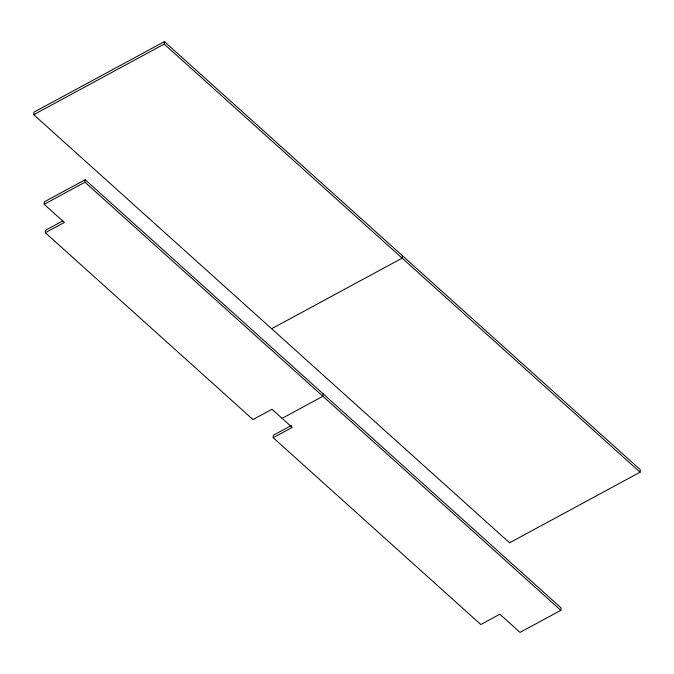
<?xml version="1.0" encoding="UTF-8"?>
<svg xmlns="http://www.w3.org/2000/svg" width="674" height="674" viewBox="0 0 674 674"><rect width="100%" height="100%" fill="white"/><g stroke="black" fill="none" stroke-linecap="round" stroke-linejoin="round"><path stroke-width="1.01" d="M33.7 114.69L33.911 112.187L164.422 41.603L640.3 469.719L640.089 472.213L509.578 542.806L33.7 114.69L164.203 44.096L164.422 41.603M273.181 437.721L292.213 427.426L272.01 409.253L252.977 419.548L45.335 232.749L64.367 222.454L44.172 204.281L44.383 201.787L85.168 179.722L561.046 607.847L560.835 610.341L520.05 632.397L499.847 614.225L480.815 624.52L273.181 437.721L273.391 435.227L291.513 425.42M45.335 232.749L45.554 230.255L62.775 220.937M560.835 610.341L84.949 182.224L85.168 179.722M323.107 393.784L322.888 396.278L282.111 418.343M402.361 255.657L402.151 258.159L271.639 328.743M44.172 204.281L84.949 182.224M164.203 44.096L640.089 472.213"/></g></svg>
